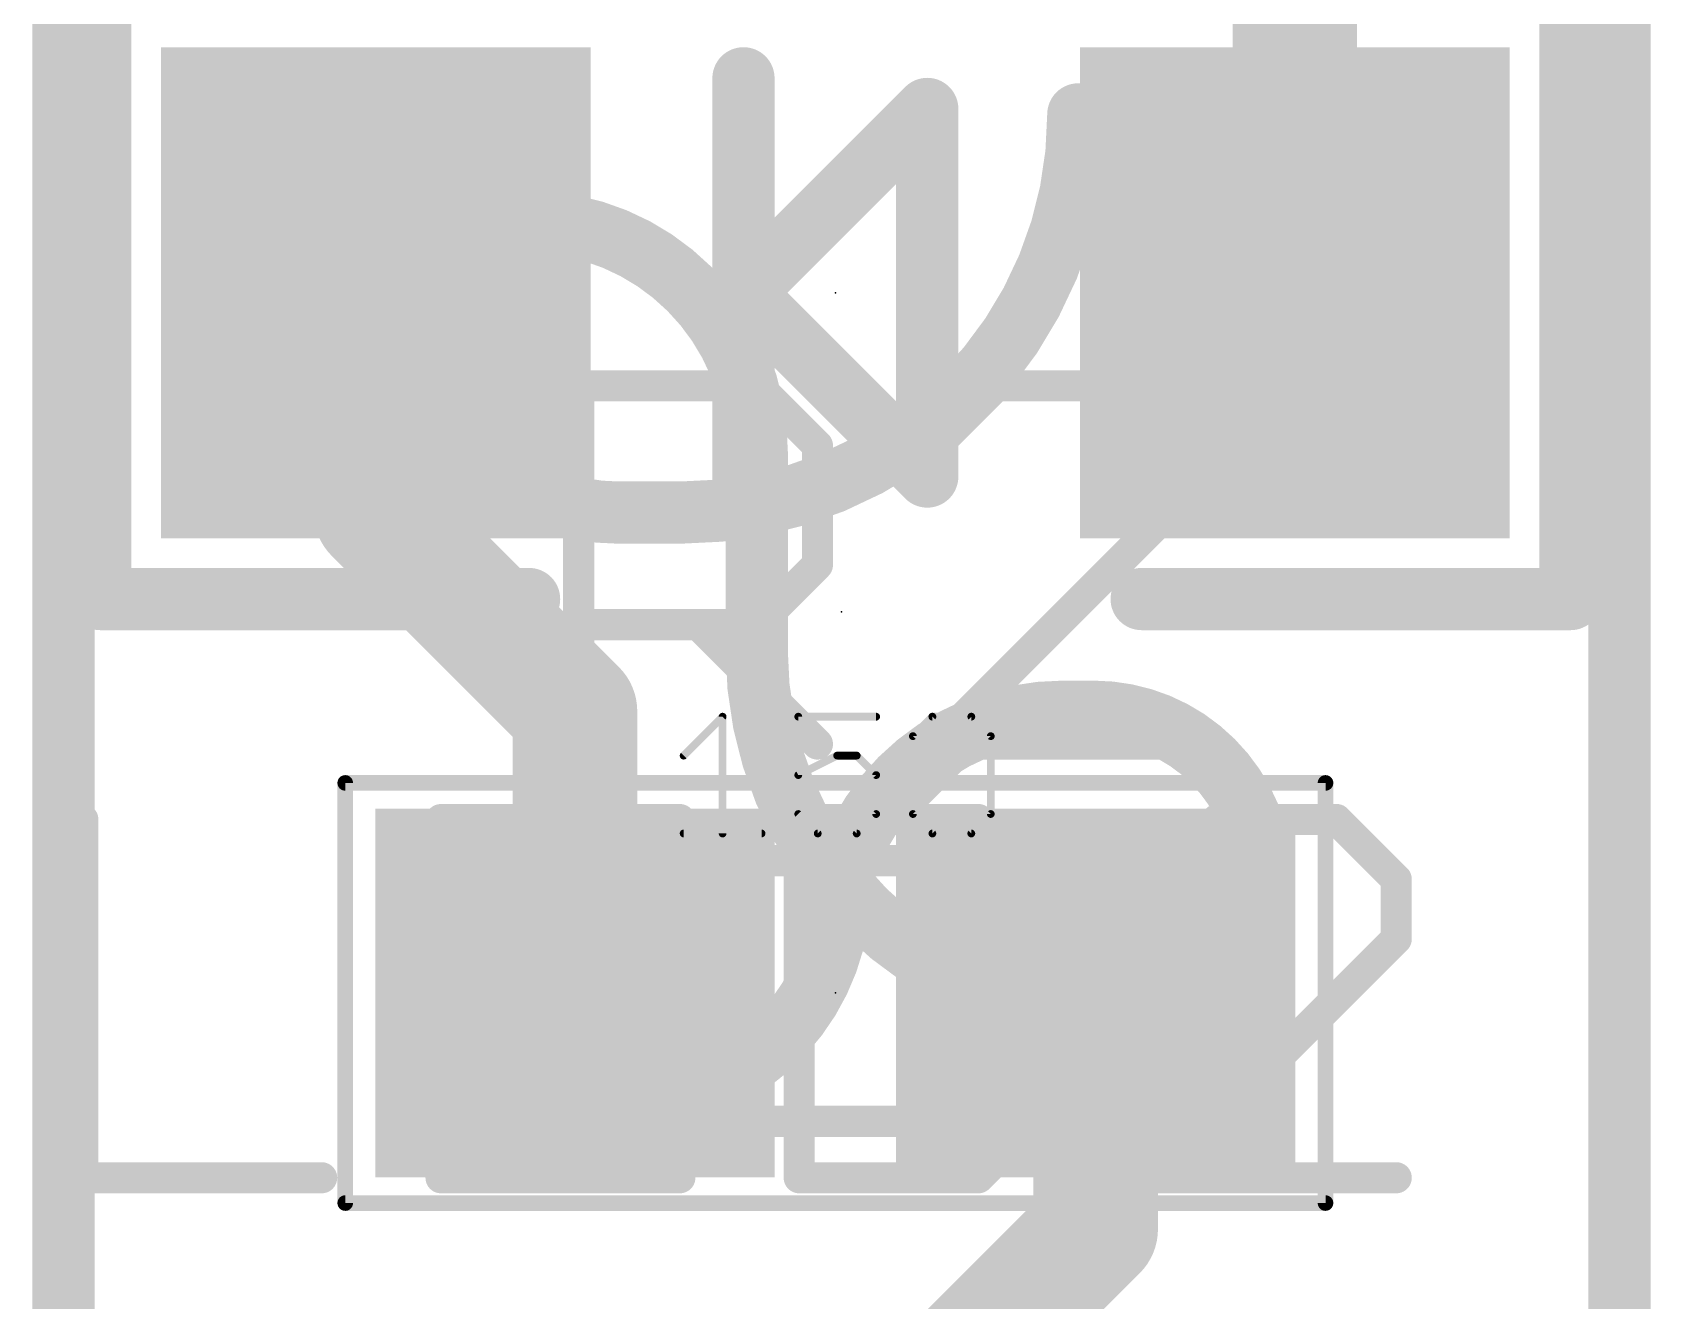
# Model space of a CAD drawing. Extents: x -10 to 102, y -14 to 18.
# Drawn here: x 28.35 to 33.63, y 3.14 to 7.28 of the extents above; entities that cross this region are included whole.
import ezdxf

# ---------------------------------------------------------------- set-up
doc = ezdxf.new("R2010")
doc.units = 0
for name, color, linetype in [('1', 12, 'CONTINUOUS'), ('20', 53, 'CONTINUOUS'), ('21', 41, 'CONTINUOUS'), ('22', 40, 'CONTINUOUS'), ('23', 53, 'CONTINUOUS'), ('24', 53, 'CONTINUOUS'), ('25', 253, 'CONTINUOUS'), ('27', 253, 'CONTINUOUS'), ('29', 40, 'CONTINUOUS'), ('31', 253, 'CONTINUOUS'), ('39', 12, 'CONTINUOUS'), ('51', 53, 'CONTINUOUS')]:
    doc.layers.add(name, color=color, linetype=linetype)

# ---------------------------------------------------------------- blocks, each defined once
blk = doc.blocks.new('RECT')
blk.add_solid([(-0.5, -0.5), (0.5, -0.5), (-0.5, 0.5), (0.5, 0.5)])

msp = doc.modelspace()

# ---------------------------------------------------------------- linework, layer by layer
at = {"layer": '1'}
for points, const_width in [([(32.468, 6.427), (32.468, 8.553)], 0.4064), ([(29.468, 6.427), (29.468, 5.711)], 0.4064), ([(29.468, 5.711), (29.9085, 5.2705)], 0.4064), ([(29.9085, 5.2705), (30.118, 5.061)], 0.4064), ([(29.9085, 5.2705), (29.972, 5.207)], 0.254), ([(30.118, 5.061), (30.118, 4.141)], 0.4064), ([(31.818, 4.141), (31.818, 3.37)], 0.4064), ([(31.818, 3.37), (30.988, 2.54)], 0.4064)]:
    msp.add_lwpolyline(points, dxfattribs=dict(at, const_width=const_width))
for points, const_width in [([(29.5696, 6.427, 1), (29.3664, 6.427)], 0.2032), ([(32.3664, 6.427, 1), (32.5696, 6.427)], 0.2032), ([(29.5398, 5.7828, 1), (29.3962, 5.6392)], 0.2032), ([(29.3664, 5.711, 1), (29.5696, 5.711)], 0.2032), ([(29.9803, 5.3423, 1), (29.8367, 5.1987)], 0.2032), ([(29.8367, 5.1987, 1), (29.9803, 5.3423)], 0.2032), ([(29.9534, 5.3154, 1), (29.8636, 5.2256)], 0.127), ([(29.9271, 5.1621, 1), (30.0169, 5.2519)], 0.127), ([(30.2196, 5.061, 1), (30.0164, 5.061)], 0.2032), ([(30.0462, 4.9892, 1), (30.1898, 5.1328)], 0.2032), ([(31.9196, 4.141, 1), (31.7164, 4.141)], 0.2032), ([(30.0164, 4.141, 1), (30.2196, 4.141)], 0.2032), ([(31.8898, 3.2982, 1), (31.7462, 3.4418)], 0.2032), ([(31.7164, 3.37, 1), (31.9196, 3.37)], 0.2032)]:
    msp.add_lwpolyline(points, format="xyb", dxfattribs=dict(at, const_width=const_width))
at = {"layer": '20', "const_width": 0.2032}
for points in [[(28.448, 1.778), (28.448, 9.652)], [(33.528, 9.652), (33.528, 1.778)]]:
    msp.add_lwpolyline(points, dxfattribs=at)
at = {"layer": '21', "const_width": 0.2032}
for points in [[(28.568, 5.427), (28.568, 7.427)], [(33.368, 5.427), (33.368, 7.427)], [(30.668, 6.427), (30.668, 7.127)], [(31.268, 7.027), (30.668, 6.427)], [(31.268, 5.827), (31.268, 7.027)], [(30.668, 5.727), (30.668, 6.427)], [(30.668, 6.427), (31.268, 5.827)], [(29.968, 5.427), (28.568, 5.427)], [(31.968, 5.427), (33.368, 5.427)]]:
    msp.add_lwpolyline(points, dxfattribs=at)
at = {"layer": '21', "const_width": 0.1016}
for points in [[(30.7188, 7.127, 1), (30.6172, 7.127)], [(31.3188, 7.027, 1), (31.2172, 7.027)], [(31.3039, 6.9911, 1), (31.2321, 7.0629)], [(30.7188, 6.427, 1), (30.6172, 6.427)], [(30.7039, 6.4629, 1), (30.6321, 6.3911)], [(30.6321, 6.4629, 1), (30.7039, 6.3911)], [(30.6172, 6.427, 1), (30.7188, 6.427)], [(31.2172, 5.827, 1), (31.3188, 5.827)], [(31.2321, 5.7911, 1), (31.3039, 5.8629)], [(30.6172, 5.727, 1), (30.7188, 5.727)], [(28.568, 5.4778, 1), (28.568, 5.3762)], [(29.968, 5.3762, 1), (29.968, 5.4778)], [(31.968, 5.4778, 1), (31.968, 5.3762)], [(33.368, 5.3762, 1), (33.368, 5.4778)], [(28.5172, 5.427, 1), (28.6188, 5.427)], [(33.3172, 5.427, 1), (33.4188, 5.427)]]:
    msp.add_lwpolyline(points, format="xyb", dxfattribs=at)
at = {"layer": '22'}
for points, const_width in [([(30.4612, 5.7092, 0.4142), (31.7612, 7.0092)], 0.2032), ([(31.812, 7.0092, 1), (31.7104, 7.0092)], 0.1016), ([(29.8612, 6.6592, 0.4142), (29.6112, 6.4092)], 0.2032), ([(29.8612, 6.71, 1), (29.8612, 6.6084)], 0.1016), ([(29.8612, 6.6084, 1), (29.8612, 6.71)], 0.1016), ([(30.7112, 5.9092, 0.4142), (29.9612, 6.6592)], 0.2032), ([(29.9612, 6.71, 1), (29.9612, 6.6084)], 0.1016), ([(29.9612, 6.6084, 1), (29.9612, 6.71)], 0.1016), ([(29.662, 6.4092, 1), (29.5604, 6.4092)], 0.1016), ([(29.6112, 6.3592, 0.4142), (30.2612, 5.7092)], 0.2032), ([(29.662, 6.3592, 1), (29.5604, 6.3592)], 0.1016), ([(29.5604, 6.4092, 1), (29.662, 6.4092)], 0.1016), ([(29.5604, 6.3592, 1), (29.662, 6.3592)], 0.1016), ([(30.762, 5.9092, 1), (30.6604, 5.9092)], 0.1016), ([(30.6604, 5.9092, 1), (30.762, 5.9092)], 0.1016), ([(30.2612, 5.76, 1), (30.2612, 5.6584)], 0.1016), ([(30.2612, 5.6584, 1), (30.2612, 5.76)], 0.1016), ([(30.4612, 5.76, 1), (30.4612, 5.6584)], 0.1016), ([(30.4612, 5.6584, 1), (30.4612, 5.76)], 0.1016), ([(30.7112, 5.2592, 0.4142), (31.9112, 4.0592)], 0.2032), ([(30.762, 5.2592, 1), (30.6604, 5.2592)], 0.1016), ([(30.6604, 5.2592, 1), (30.762, 5.2592)], 0.1016), ([(31.7112, 5.0592, 0.4142), (30.9612, 4.3092)], 0.2032), ([(31.7112, 5.11, 1), (31.7112, 5.0084)], 0.1016), ([(31.7112, 5.0084, 1), (31.7112, 5.11)], 0.1016), ([(32.3612, 4.5092, 0.4142), (31.8112, 5.0592)], 0.2032), ([(31.8112, 5.11, 1), (31.8112, 5.0084)], 0.1016), ([(31.8112, 5.0084, 1), (31.8112, 5.11)], 0.1016), ([(31.9112, 4.0592, 0.4142), (32.3612, 4.5092)], 0.2032), ([(32.412, 4.5092, 1), (32.3104, 4.5092)], 0.1016), ([(32.3104, 4.5092, 1), (32.412, 4.5092)], 0.1016), ([(30.1112, 3.8092, 0.4142), (30.9612, 4.3092)], 0.2032), ([(31.0104, 4.2965, 1), (30.912, 4.3219)], 0.1016), ([(30.9104, 4.3092, 1), (31.012, 4.3092)], 0.1016), ([(31.9112, 4.11, 1), (31.9112, 4.0084)], 0.1016), ([(31.9112, 4.0084, 1), (31.9112, 4.11)], 0.1016), ([(30.1239, 3.8584, 1), (30.0985, 3.76)], 0.1016)]:
    msp.add_lwpolyline(points, format="xyb", dxfattribs=dict(at, const_width=const_width))
at = {"layer": '22', "const_width": 0.2032}
for points in [[(29.8612, 6.6592), (29.9612, 6.6592)], [(29.6112, 6.3592), (29.6112, 6.4092)], [(30.7112, 5.9092), (30.7112, 5.2592)], [(30.4612, 5.7092), (30.2612, 5.7092)], [(31.8112, 5.0592), (31.7112, 5.0592)]]:
    msp.add_lwpolyline(points, dxfattribs=at)
at = {"layer": '23'}
for p in [(30.968, 6.427), (30.968, 4.141)]:
    msp.add_point(p, dxfattribs=at)
at = {"layer": '24'}
msp.add_point((30.988, 5.3848), dxfattribs=at)
at = {"layer": '25', "const_width": 0.1016}
for points in [[(30.1298, 4.9538), (30.1298, 6.1232)], [(30.1298, 6.1232), (30.7145, 6.1232)], [(30.7145, 6.1232), (30.9094, 5.9283)], [(31.4941, 6.1232), (31.2992, 5.9283)], [(31.8839, 6.1232), (31.4941, 6.1232)], [(32.0788, 5.9283), (31.8839, 6.1232)], [(30.9094, 5.9283), (30.9094, 5.5385)], [(32.0788, 5.7334), (32.0788, 5.9283)], [(31.2992, 4.9538), (32.0788, 5.7334)], [(30.9094, 5.5385), (30.7145, 5.3436)], [(30.7145, 5.3436), (30.1298, 5.3436)], [(30.5196, 5.3436), (30.9094, 4.9538)], [(32.0788, 4.9538), (31.2992, 4.9538)], [(28.5112, 4.7072), (28.5112, 3.5378)], [(30.4602, 4.7072), (29.6806, 4.7072)], [(29.6806, 4.7072), (29.6806, 3.5378)], [(30.85, 4.7072), (30.85, 3.5378)], [(31.4347, 4.7072), (30.85, 4.7072)], [(31.6296, 4.5123), (31.4347, 4.7072)], [(32.2143, 4.7072), (32.0194, 4.5123)], [(32.6041, 4.7072), (32.2143, 4.7072)], [(32.799, 4.5123), (32.6041, 4.7072)], [(31.6296, 3.7327), (31.6296, 4.5123)], [(32.799, 4.3174), (32.799, 4.5123)], [(32.0194, 3.5378), (32.799, 4.3174)], [(29.6806, 4.1225), (30.0704, 4.1225)], [(31.4347, 3.5378), (31.6296, 3.7327)], [(28.5112, 3.5378), (29.2908, 3.5378)], [(29.6806, 3.5378), (30.4602, 3.5378)], [(30.85, 3.5378), (31.4347, 3.5378)], [(32.799, 3.5378), (32.0194, 3.5378)]]:
    msp.add_lwpolyline(points, dxfattribs=at)
at = {"layer": '25', "const_width": 0.0508}
for points in [[(30.1552, 6.1232, 1), (30.1044, 6.1232)], [(30.1298, 6.1486, 1), (30.1298, 6.0978)], [(30.7325, 6.1412, 1), (30.6965, 6.1052)], [(30.7145, 6.0978, 1), (30.7145, 6.1486)], [(31.4941, 6.1486, 1), (31.4941, 6.0978)], [(31.5121, 6.1052, 1), (31.4761, 6.1412)], [(31.9019, 6.1412, 1), (31.8659, 6.1052)], [(31.8839, 6.0978, 1), (31.8839, 6.1486)], [(30.9348, 5.9283, 1), (30.884, 5.9283)], [(30.8914, 5.9103, 1), (30.9274, 5.9463)], [(31.2812, 5.9463, 1), (31.3172, 5.9103)], [(32.1042, 5.9283, 1), (32.0534, 5.9283)], [(32.0608, 5.9103, 1), (32.0968, 5.9463)], [(32.0534, 5.7334, 1), (32.1042, 5.7334)], [(32.0968, 5.7154, 1), (32.0608, 5.7514)], [(30.884, 5.5385, 1), (30.9348, 5.5385)], [(30.9274, 5.5205, 1), (30.8914, 5.5565)], [(30.1298, 5.369, 1), (30.1298, 5.3182)], [(30.5376, 5.3616, 1), (30.5016, 5.3256)], [(30.7145, 5.3182, 1), (30.7145, 5.369)], [(30.6965, 5.3616, 1), (30.7325, 5.3256)], [(30.1044, 4.9538, 1), (30.1552, 4.9538)], [(30.8914, 4.9358, 1), (30.9274, 4.9718)], [(31.2812, 4.9718, 1), (31.3172, 4.9358)], [(31.2992, 4.9792, 1), (31.2992, 4.9284)], [(32.0788, 4.9284, 1), (32.0788, 4.9792)], [(28.5366, 4.7072, 1), (28.4858, 4.7072)], [(29.6806, 4.7326, 1), (29.6806, 4.6818)], [(29.706, 4.7072, 1), (29.6552, 4.7072)], [(30.4602, 4.6818, 1), (30.4602, 4.7326)], [(30.8754, 4.7072, 1), (30.8246, 4.7072)], [(30.85, 4.7326, 1), (30.85, 4.6818)], [(31.4527, 4.7252, 1), (31.4167, 4.6892)], [(31.4347, 4.6818, 1), (31.4347, 4.7326)], [(32.2143, 4.7326, 1), (32.2143, 4.6818)], [(32.2323, 4.6892, 1), (32.1963, 4.7252)], [(32.6221, 4.7252, 1), (32.5861, 4.6892)], [(32.6041, 4.6818, 1), (32.6041, 4.7326)], [(31.655, 4.5123, 1), (31.6042, 4.5123)], [(31.6116, 4.4943, 1), (31.6476, 4.5303)], [(32.0014, 4.5303, 1), (32.0374, 4.4943)], [(32.8244, 4.5123, 1), (32.7736, 4.5123)], [(32.781, 4.4943, 1), (32.817, 4.5303)], [(32.7736, 4.3174, 1), (32.8244, 4.3174)], [(32.817, 4.2994, 1), (32.781, 4.3354)], [(29.6806, 4.1479, 1), (29.6806, 4.0971)], [(30.0704, 4.0971, 1), (30.0704, 4.1479)], [(31.6042, 3.7327, 1), (31.655, 3.7327)], [(31.6476, 3.7147, 1), (31.6116, 3.7507)], [(28.5112, 3.5632, 1), (28.5112, 3.5124)], [(28.4858, 3.5378, 1), (28.5366, 3.5378)], [(29.2908, 3.5124, 1), (29.2908, 3.5632)], [(29.6806, 3.5632, 1), (29.6806, 3.5124)], [(29.6552, 3.5378, 1), (29.706, 3.5378)], [(30.4602, 3.5124, 1), (30.4602, 3.5632)], [(30.85, 3.5632, 1), (30.85, 3.5124)], [(30.8246, 3.5378, 1), (30.8754, 3.5378)], [(31.4167, 3.5558, 1), (31.4527, 3.5198)], [(31.4347, 3.5124, 1), (31.4347, 3.5632)], [(32.0014, 3.5558, 1), (32.0374, 3.5198)], [(32.0194, 3.5632, 1), (32.0194, 3.5124)], [(32.799, 3.5124, 1), (32.799, 3.5632)]]:
    msp.add_lwpolyline(points, format="xyb", dxfattribs=at)
at = {"layer": '27', "const_width": 0.0254}
for points in [[(30.4727, 4.9159), (30.5998, 5.043)], [(30.5998, 5.043), (30.5998, 4.6617)], [(31.1011, 5.043), (30.8469, 5.043)], [(30.8469, 5.043), (30.8469, 4.8524)], [(31.2211, 4.9795), (31.2847, 5.043)], [(31.2847, 5.043), (31.4118, 5.043)], [(31.4118, 5.043), (31.4753, 4.9795)], [(31.2211, 4.7253), (31.2211, 4.9795)], [(31.2211, 4.7253), (31.4753, 4.9795)], [(31.4753, 4.9795), (31.4753, 4.7253)], [(30.8469, 4.8524), (30.974, 4.9159)], [(30.974, 4.9159), (31.0376, 4.9159)], [(31.0376, 4.9159), (31.1011, 4.8524)], [(31.1011, 4.8524), (31.1011, 4.7253)], [(30.9105, 4.6617), (30.8469, 4.7253)], [(31.1011, 4.7253), (31.0376, 4.6617)], [(31.2847, 4.6617), (31.2211, 4.7253)], [(31.4753, 4.7253), (31.4118, 4.6617)], [(30.4727, 4.6617), (30.7269, 4.6617)], [(31.0376, 4.6617), (30.9105, 4.6617)], [(31.4118, 4.6617), (31.2847, 4.6617)]]:
    msp.add_lwpolyline(points, dxfattribs=at)
at = {"layer": '27', "const_width": 0.0127}
for points in [[(30.6062, 5.043, 1), (30.5935, 5.043)], [(30.6043, 5.0385, 1), (30.5953, 5.0475)], [(30.8469, 5.0494, 1), (30.8469, 5.0367)], [(30.8533, 5.043, 1), (30.8406, 5.043)], [(31.1011, 5.0367, 1), (31.1011, 5.0494)], [(31.2847, 5.0494, 1), (31.2847, 5.0367)], [(31.2892, 5.0385, 1), (31.2802, 5.0475)], [(31.4163, 5.0475, 1), (31.4073, 5.0385)], [(31.4118, 5.0367, 1), (31.4118, 5.0494)], [(31.2166, 4.984, 1), (31.2256, 4.975)], [(31.2275, 4.9795, 1), (31.2148, 4.9795)], [(31.4817, 4.9795, 1), (31.469, 4.9795)], [(31.4798, 4.975, 1), (31.4708, 4.984)], [(31.4708, 4.975, 1), (31.4798, 4.984)], [(30.4682, 4.9204, 1), (30.4772, 4.9114)], [(30.974, 4.9223, 1), (30.974, 4.9096)], [(30.9769, 4.9102, 1), (30.9712, 4.9216)], [(31.0421, 4.9204, 1), (31.0331, 4.9114)], [(31.0376, 4.9096, 1), (31.0376, 4.9223)], [(30.8441, 4.858, 1), (30.8497, 4.8467)], [(31.1075, 4.8524, 1), (31.0948, 4.8524)], [(31.0966, 4.8479, 1), (31.1056, 4.8569)], [(30.8406, 4.8524, 1), (30.8533, 4.8524)], [(30.8514, 4.7297, 1), (30.8424, 4.7208)], [(31.0948, 4.7253, 1), (31.1075, 4.7253)], [(31.1056, 4.7208, 1), (31.0966, 4.7297)], [(31.2256, 4.7297, 1), (31.2166, 4.7208)], [(31.2166, 4.7297, 1), (31.2256, 4.7208)], [(31.2148, 4.7253, 1), (31.2275, 4.7253)], [(31.469, 4.7253, 1), (31.4817, 4.7253)], [(31.4798, 4.7208, 1), (31.4708, 4.7297)], [(30.4727, 4.6681, 1), (30.4727, 4.6554)], [(30.5935, 4.6617, 1), (30.6062, 4.6617)], [(30.7269, 4.6554, 1), (30.7269, 4.6681)], [(30.9105, 4.6681, 1), (30.9105, 4.6554)], [(30.906, 4.6572, 1), (30.9149, 4.6662)], [(31.0331, 4.6662, 1), (31.0421, 4.6572)], [(31.0376, 4.6554, 1), (31.0376, 4.6681)], [(31.2847, 4.6681, 1), (31.2847, 4.6554)], [(31.2802, 4.6572, 1), (31.2892, 4.6662)], [(31.4073, 4.6662, 1), (31.4163, 4.6572)], [(31.4118, 4.6554, 1), (31.4118, 4.6681)]]:
    msp.add_lwpolyline(points, format="xyb", dxfattribs=at)
at = {"layer": '39', "const_width": 0.0508}
for points in [[(29.3678, 4.8268), (32.5682, 4.8268)], [(29.3678, 3.4552), (29.3678, 4.8268)], [(32.5682, 4.8268), (32.5682, 3.4552)], [(32.5682, 3.4552), (29.3678, 3.4552)]]:
    msp.add_lwpolyline(points, dxfattribs=at)
at = {"layer": '39', "const_width": 0.0254}
for points in [[(29.3678, 4.8395, 1), (29.3678, 4.8141)], [(29.3805, 4.8268, 1), (29.3551, 4.8268)], [(32.5809, 4.8268, 1), (32.5555, 4.8268)], [(32.5682, 4.8141, 1), (32.5682, 4.8395)], [(29.3678, 3.4679, 1), (29.3678, 3.4425)], [(29.3551, 3.4552, 1), (29.3805, 3.4552)], [(32.5555, 3.4552, 1), (32.5809, 3.4552)], [(32.5682, 3.4425, 1), (32.5682, 3.4679)]]:
    msp.add_lwpolyline(points, format="xyb", dxfattribs=at)
at = {"layer": '51', "const_width": 0.1016}
for points in [[(30.612, 4.573), (31.324, 4.573)], [(30.612, 3.722), (31.324, 3.722)]]:
    msp.add_lwpolyline(points, dxfattribs=at)
at = {"layer": '51', "const_width": 0.0508}
for points in [[(30.612, 4.5984, 1), (30.612, 4.5476)], [(31.324, 4.5476, 1), (31.324, 4.5984)], [(30.612, 3.7474, 1), (30.612, 3.6966)], [(31.324, 3.6966, 1), (31.324, 3.7474)]]:
    msp.add_lwpolyline(points, format="xyb", dxfattribs=at)

# ---------------------------------------------------------------- block references
at = {"layer": '1', "xscale": 1.2, "yscale": 1.4, "rotation": 180}
for p in [(29.468, 6.427), (32.468, 6.427)]:
    msp.add_blockref('RECT', p, dxfattribs=at)
at = {"layer": '1', "xscale": 1.1}
for p in [(30.118, 4.141), (31.818, 4.141)]:
    msp.add_blockref('RECT', p, dxfattribs=at)
at = {"layer": '29', "xscale": 1.4032, "yscale": 1.6032, "rotation": 180}
for p in [(29.468, 6.427), (32.468, 6.427)]:
    msp.add_blockref('RECT', p, dxfattribs=at)
at = {"layer": '29', "xscale": 1.3032, "yscale": 1.2032}
for p in [(30.118, 4.141), (31.818, 4.141)]:
    msp.add_blockref('RECT', p, dxfattribs=at)
at = {"layer": '31', "xscale": 1.2, "yscale": 1.4, "rotation": 180}
for p in [(29.468, 6.427), (32.468, 6.427)]:
    msp.add_blockref('RECT', p, dxfattribs=at)
at = {"layer": '31', "xscale": 1.1}
for p in [(30.118, 4.141), (31.818, 4.141)]:
    msp.add_blockref('RECT', p, dxfattribs=at)
at = {"layer": '51', "xscale": 0.5001, "yscale": 0.95}
for p in [(30.3799, 4.1461), (31.5483, 4.1461)]:
    msp.add_blockref('RECT', p, dxfattribs=at)

doc.saveas('drawing.dxf')
